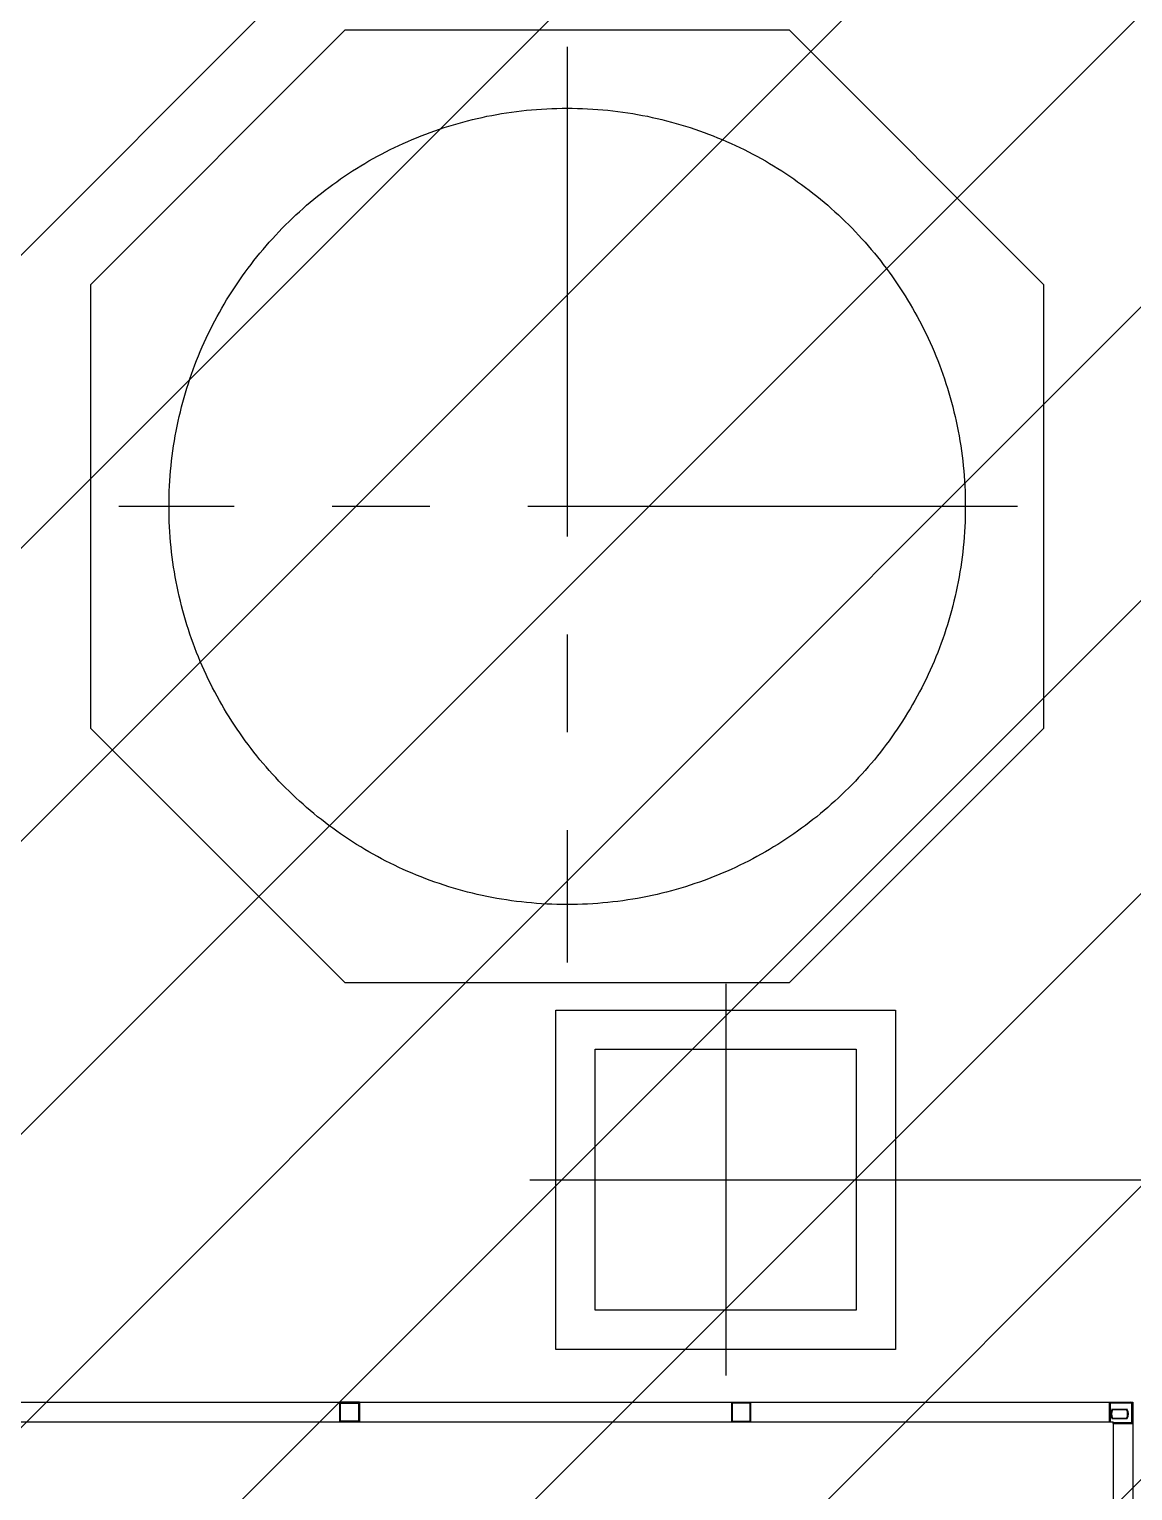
# Model space of a CAD drawing. Header units: millimetres. Extents: x -300 to 383236, y -195106 to -144646.
# Drawn here: x 142080 to 142587, y -150039 to -149367 of the extents above; entities that cross this region are included whole.
import ezdxf

# ---------------------------------------------------------------- set-up
doc = ezdxf.new("R2010")
doc.units = ezdxf.units.MM
doc.header["$LTSCALE"] = 60
doc.linetypes.add('CENTER', pattern=[2, 1.25, -0.25, 0.25, -0.25])
doc.linetypes.add('HID', pattern=[3, 2, -1])
doc.layers.add('C_CEN', color=1, linetype='CENTER')
doc.layers.add('C_CONC', color=4, linetype='Continuous')

# ---------------------------------------------------------------- blocks, each defined once
blk = doc.blocks.new('KEY PLAN_NEW')
at = {"color": 253}
for p, q in [((-1766.23, -1367.85), (-1766.23, -1427.85)), ((-1796.23, -1397.85), (-1740.23, -1397.85)), ((-1825.36, -1434.94, 46), (-1825.36, -1431.94, 46)), ((-1822.36, -1431.94, 46), (-1825.36, -1431.94, 46)), ((-1825.24, -1432.06, 46), (-1822.48, -1432.06, 46)), ((-1825.24, -1432.06, 46), (-1822.48, -1432.06, 46)), ((-1825.24, -1434.82, 46), (-1825.24, -1432.06, 46)), ((-1822.48, -1432.06, 46), (-1822.48, -1434.82, 46)), ((-1822.36, -1431.94, 46), (-1822.36, -1434.94, 46)), ((-1765.36, -1431.94, 46), (-1765.36, -1434.94, 46)), ((-1765.36, -1431.94, 46), (-1762.36, -1431.94, 46)), ((-1762.48, -1432.06, 46), (-1765.24, -1432.06, 46)), ((-1762.48, -1432.06, 46), (-1765.24, -1432.06, 46)), ((-1765.24, -1432.06, 46), (-1765.24, -1434.82, 46)), ((-1762.48, -1434.82, 46), (-1762.48, -1432.06, 46)), ((-1762.36, -1434.94, 46), (-1762.36, -1431.94, 46)), ((-1703.86, -1431.94, 46), (-1703.86, -1491.94, 46)), ((-1882.36, -1434.94, 46), (-1707.42, -1434.94, 46)), ((-1825.36, -1434.94, 46), (-1822.36, -1434.94, 46)), ((-1822.48, -1434.82, 46), (-1825.24, -1434.82, 46)), ((-1762.36, -1434.94, 46), (-1765.36, -1434.94, 46)), ((-1765.24, -1434.82, 46), (-1762.48, -1434.82, 46)), ((-1707.42, -1434.94, 46), (-1706.86, -1434.94, 46)), ((-1706.86, -1435.18, 46), (-1706.86, -1434.94, 46)), ((-1706.86, -1435.18), (-1706.86, -1488.7))]:
    blk.add_line(p, q, dxfattribs=at)
at = {"color": 253, "linetype": 'Continuous'}
for p, q in [((-1707.42, -1434.94, 46), (-1707.42, -1431.94, 46)), ((-1707.42, -1432.06, 46), (-1707.3, -1432.06, 46)), ((-1707.3, -1432.06, 46), (-1707.3, -1431.94, 46)), ((-1707.3, -1432.06, 46), (-1707.3, -1434.94, 46)), ((-1704.27, -1432.06, 46), (-1707.3, -1432.06, 46)), ((-1707.02, -1432.97, 46), (-1704.76, -1432.97, 46)), ((-1704.27, -1432.06, 46), (-1704.27, -1431.94, 46)), ((-1703.98, -1432.06, 46), (-1703.98, -1432.06, 46)), ((-1703.98, -1432.06, 46), (-1703.98, -1432.06, 46)), ((-1703.98, -1432.35, 46), (-1703.86, -1432.35, 46)), ((-1703.98, -1435.06, 46), (-1703.98, -1432.35, 46)), ((-1704.76, -1434.48, 46), (-1707.02, -1434.48, 46)), ((-1704.83, -1433.09, 46), (-1706.96, -1433.09, 46)), ((-1706.96, -1434.36, 46), (-1704.83, -1434.36, 46)), ((-1706.86, -1435.06, 46), (-1703.98, -1435.06, 46)), ((-1706.86, -1435.18, 46), (-1703.86, -1435.18, 46)), ((-1703.86, -1435.06, 46), (-1703.98, -1435.06, 46)), ((-1703.98, -1435.18, 46), (-1703.98, -1435.06, 46))]:
    blk.add_line(p, q, dxfattribs=at)
at = {"color": 253, "linetype": 'HID'}
blk.add_lwpolyline([(-1740.23, -1397.85), (-1600.43, -1397.85), (-1600.43, -1260.16), (-1463.86, -1260.16)], dxfattribs=at)
at = {"color": 253}
for points in [[(-1792.23, -1371.85), (-1740.23, -1371.85), (-1740.23, -1423.85), (-1792.23, -1423.85)], [(-1786.23, -1377.85), (-1746.23, -1377.85), (-1746.23, -1417.85), (-1786.23, -1417.85)]]:
    blk.add_lwpolyline(points, close=True, dxfattribs=at)
at = {"color": 253, "elevation": 46}
blk.add_lwpolyline([(-2003.86, -1431.94), (-1703.86, -1431.94)], dxfattribs=at)
at = {"color": 253, "linetype": 'Continuous'}
for centre, radius, start, end in [((-1707.3, -1432.06, 46), 0.12, 90, 180), ((-1705.89, -1433.72, 46), 1.36, 146.2792, 213.7208), ((-1705.89, -1433.72, 46), 1.36, 326.2792, 33.7208), ((-1704.27, -1432.35, 46), 0.41, 0, 90), ((-1704.27, -1432.35, 46), 0.29, 0, 90), ((-1705.89, -1433.72, 46), 1.24, 149.1964, 210.8036), ((-1705.89, -1433.72, 46), 1.24, 329.1964, 30.8036), ((-1703.98, -1435.06, 46), 0.12, 270, 0)]:
    blk.add_arc(centre, radius, start, end, dxfattribs=at)
for points, knots in [([(-1707.02, -1432.97, 46), (-1707.02, -1432.97, 46), (-1707.02, -1432.97, 46), (-1707.02, -1432.97, 46), (-1707.02, -1432.97, 46), (-1707.02, -1432.97, 46), (-1707.02, -1432.98, 46), (-1707.02, -1432.98, 46), (-1707.02, -1432.98, 46), (-1707.01, -1432.99, 46), (-1707.01, -1432.99, 46), (-1707.01, -1433, 46), (-1707, -1433, 46), (-1707, -1433.01, 46), (-1707, -1433.01, 46), (-1707, -1433.01, 46), (-1707, -1433.01, 46), (-1707, -1433.01, 46), (-1707, -1433.02, 46), (-1707, -1433.02, 46), (-1706.99, -1433.03, 46), (-1706.99, -1433.03, 46), (-1706.99, -1433.04, 46), (-1706.98, -1433.04, 46), (-1706.98, -1433.04, 46), (-1706.98, -1433.04, 46), (-1706.98, -1433.04, 46), (-1706.98, -1433.05, 46), (-1706.98, -1433.05, 46), (-1706.98, -1433.05, 46), (-1706.98, -1433.05, 46), (-1706.98, -1433.06, 46), (-1706.97, -1433.06, 46), (-1706.97, -1433.06, 46), (-1706.97, -1433.07, 46), (-1706.97, -1433.07, 46), (-1706.97, -1433.07, 46), (-1706.97, -1433.07, 46), (-1706.97, -1433.07, 46), (-1706.97, -1433.07, 46), (-1706.96, -1433.07, 46), (-1706.96, -1433.08, 46), (-1706.96, -1433.08, 46), (-1706.96, -1433.08, 46), (-1706.96, -1433.08, 46), (-1706.96, -1433.08, 46), (-1706.96, -1433.08, 46), (-1706.96, -1433.08, 46), (-1706.96, -1433.09, 46), (-1706.96, -1433.09, 46), (-1706.96, -1433.09, 46), (-1706.96, -1433.09, 46), (-1706.96, -1433.09, 46), (-1706.96, -1433.09, 46)], [0, 0, 0, 0, 0.00782, 0.00782, 0.015639, 0.031279, 0.031279, 0.062557, 0.062557, 0.125114, 0.125114, 0.187671, 0.187671, 0.21895, 0.21895, 0.234589, 0.234589, 0.250228, 0.250228, 0.312785, 0.312785, 0.375342, 0.375342, 0.437899, 0.437899, 0.453538, 0.453538, 0.469178, 0.469178, 0.500456, 0.500456, 0.563013, 0.563013, 0.62557, 0.62557, 0.641209, 0.641209, 0.656849, 0.656849, 0.688127, 0.688127, 0.750684, 0.750684, 0.813241, 0.813241, 0.828881, 0.828881, 0.84452, 0.84452, 0.875798, 0.875798, 0.938355, 1, 1, 1, 1]), ([(-1704.76, -1432.97, 46), (-1704.76, -1432.97, 46), (-1704.76, -1432.97, 46), (-1704.76, -1432.97, 46), (-1704.76, -1432.97, 46), (-1704.76, -1432.97, 46), (-1704.76, -1432.98, 46), (-1704.77, -1432.98, 46), (-1704.77, -1432.98, 46), (-1704.77, -1432.99, 46), (-1704.77, -1432.99, 46), (-1704.78, -1433, 46), (-1704.78, -1433, 46), (-1704.78, -1433.01, 46), (-1704.78, -1433.01, 46), (-1704.78, -1433.01, 46), (-1704.78, -1433.01, 46), (-1704.78, -1433.01, 46), (-1704.79, -1433.02, 46), (-1704.79, -1433.02, 46), (-1704.79, -1433.03, 46), (-1704.79, -1433.03, 46), (-1704.8, -1433.04, 46), (-1704.8, -1433.04, 46), (-1704.8, -1433.04, 46), (-1704.8, -1433.04, 46), (-1704.8, -1433.04, 46), (-1704.8, -1433.05, 46), (-1704.8, -1433.05, 46), (-1704.8, -1433.05, 46), (-1704.81, -1433.05, 46), (-1704.81, -1433.06, 46), (-1704.81, -1433.06, 46), (-1704.81, -1433.06, 46), (-1704.81, -1433.07, 46), (-1704.81, -1433.07, 46), (-1704.82, -1433.07, 46), (-1704.82, -1433.07, 46), (-1704.82, -1433.07, 46), (-1704.82, -1433.07, 46), (-1704.82, -1433.07, 46), (-1704.82, -1433.08, 46), (-1704.82, -1433.08, 46), (-1704.82, -1433.08, 46), (-1704.82, -1433.08, 46), (-1704.82, -1433.08, 46), (-1704.82, -1433.08, 46), (-1704.82, -1433.08, 46), (-1704.82, -1433.09, 46), (-1704.82, -1433.09, 46), (-1704.83, -1433.09, 46), (-1704.83, -1433.09, 46), (-1704.83, -1433.09, 46), (-1704.83, -1433.09, 46)], [0, 0, 0, 0, 0.00782, 0.00782, 0.015639, 0.031279, 0.031279, 0.062557, 0.062557, 0.125114, 0.125114, 0.187671, 0.187671, 0.21895, 0.21895, 0.234589, 0.234589, 0.250228, 0.250228, 0.312785, 0.312785, 0.375342, 0.375342, 0.437899, 0.437899, 0.453538, 0.453538, 0.469178, 0.469178, 0.500456, 0.500456, 0.563013, 0.563013, 0.62557, 0.62557, 0.641209, 0.641209, 0.656849, 0.656849, 0.688127, 0.688127, 0.750684, 0.750684, 0.813241, 0.813241, 0.828881, 0.828881, 0.84452, 0.84452, 0.875798, 0.875798, 0.938355, 1, 1, 1, 1]), ([(-1706.96, -1434.36, 46), (-1706.96, -1434.36, 46), (-1706.96, -1434.36, 46), (-1706.96, -1434.36, 46), (-1706.96, -1434.36, 46), (-1706.96, -1434.36, 46), (-1706.96, -1434.36, 46), (-1706.96, -1434.36, 46), (-1706.96, -1434.36, 46), (-1706.96, -1434.36, 46), (-1706.96, -1434.37, 46), (-1706.96, -1434.37, 46), (-1706.96, -1434.37, 46), (-1706.96, -1434.37, 46), (-1706.97, -1434.38, 46), (-1706.97, -1434.38, 46), (-1706.97, -1434.38, 46), (-1706.97, -1434.38, 46), (-1706.97, -1434.38, 46), (-1706.97, -1434.38, 46), (-1706.97, -1434.38, 46), (-1706.97, -1434.39, 46), (-1706.98, -1434.39, 46), (-1706.98, -1434.39, 46), (-1706.98, -1434.4, 46), (-1706.98, -1434.4, 46), (-1706.98, -1434.4, 46), (-1706.98, -1434.4, 46), (-1706.98, -1434.4, 46), (-1706.98, -1434.4, 46), (-1706.98, -1434.41, 46), (-1706.99, -1434.41, 46), (-1706.99, -1434.42, 46), (-1706.99, -1434.42, 46), (-1707, -1434.43, 46), (-1707, -1434.43, 46), (-1707, -1434.44, 46), (-1707, -1434.44, 46), (-1707, -1434.44, 46), (-1707, -1434.44, 46), (-1707, -1434.44, 46), (-1707, -1434.44, 46), (-1707.01, -1434.45, 46), (-1707.01, -1434.45, 46), (-1707.01, -1434.46, 46), (-1707.02, -1434.46, 46), (-1707.02, -1434.47, 46), (-1707.02, -1434.47, 46), (-1707.02, -1434.47, 46), (-1707.02, -1434.48, 46), (-1707.02, -1434.48, 46), (-1707.02, -1434.48, 46), (-1707.02, -1434.48, 46), (-1707.02, -1434.48, 46)], [0, 0, 0, 0, 0.06206, 0.12459, 0.12459, 0.155854, 0.155854, 0.171487, 0.171487, 0.187119, 0.187119, 0.249648, 0.249648, 0.312178, 0.312178, 0.343442, 0.343442, 0.359075, 0.359075, 0.374707, 0.374707, 0.437236, 0.437236, 0.499766, 0.499766, 0.53103, 0.53103, 0.546663, 0.546663, 0.562295, 0.562295, 0.624824, 0.624824, 0.687353, 0.687353, 0.749883, 0.749883, 0.765515, 0.765515, 0.781147, 0.781147, 0.812412, 0.812412, 0.874941, 0.874941, 0.937471, 0.937471, 0.968735, 0.968735, 0.984368, 0.992184, 0.992184, 1, 1, 1, 1]), ([(-1704.83, -1434.36, 46), (-1704.83, -1434.36, 46), (-1704.83, -1434.36, 46), (-1704.83, -1434.36, 46), (-1704.82, -1434.36, 46), (-1704.82, -1434.36, 46), (-1704.82, -1434.36, 46), (-1704.82, -1434.36, 46), (-1704.82, -1434.36, 46), (-1704.82, -1434.36, 46), (-1704.82, -1434.37, 46), (-1704.82, -1434.37, 46), (-1704.82, -1434.37, 46), (-1704.82, -1434.37, 46), (-1704.82, -1434.38, 46), (-1704.82, -1434.38, 46), (-1704.82, -1434.38, 46), (-1704.82, -1434.38, 46), (-1704.81, -1434.38, 46), (-1704.81, -1434.38, 46), (-1704.81, -1434.38, 46), (-1704.81, -1434.39, 46), (-1704.81, -1434.39, 46), (-1704.81, -1434.39, 46), (-1704.8, -1434.4, 46), (-1704.8, -1434.4, 46), (-1704.8, -1434.4, 46), (-1704.8, -1434.4, 46), (-1704.8, -1434.4, 46), (-1704.8, -1434.4, 46), (-1704.8, -1434.41, 46), (-1704.8, -1434.41, 46), (-1704.79, -1434.42, 46), (-1704.79, -1434.42, 46), (-1704.79, -1434.43, 46), (-1704.79, -1434.43, 46), (-1704.78, -1434.44, 46), (-1704.78, -1434.44, 46), (-1704.78, -1434.44, 46), (-1704.78, -1434.44, 46), (-1704.78, -1434.44, 46), (-1704.78, -1434.44, 46), (-1704.78, -1434.45, 46), (-1704.77, -1434.45, 46), (-1704.77, -1434.46, 46), (-1704.77, -1434.46, 46), (-1704.77, -1434.47, 46), (-1704.76, -1434.47, 46), (-1704.76, -1434.47, 46), (-1704.76, -1434.48, 46), (-1704.76, -1434.48, 46), (-1704.76, -1434.48, 46), (-1704.76, -1434.48, 46), (-1704.76, -1434.48, 46)], [0, 0, 0, 0, 0.06206, 0.12459, 0.12459, 0.155854, 0.155854, 0.171487, 0.171487, 0.187119, 0.187119, 0.249648, 0.249648, 0.312178, 0.312178, 0.343442, 0.343442, 0.359075, 0.359075, 0.374707, 0.374707, 0.437236, 0.437236, 0.499766, 0.499766, 0.53103, 0.53103, 0.546663, 0.546663, 0.562295, 0.562295, 0.624824, 0.624824, 0.687353, 0.687353, 0.749883, 0.749883, 0.765515, 0.765515, 0.781147, 0.781147, 0.812412, 0.812412, 0.874941, 0.874941, 0.937471, 0.937471, 0.968735, 0.968735, 0.984368, 0.992184, 0.992184, 1, 1, 1, 1])]:
    blk.add_open_spline(points, degree=3, knots=knots, dxfattribs=at)
at = {"layer": 'C_CEN', "color": 253, "linetype": 'CENTER'}
blk.add_line((-1790.52, -1224.29), (-1790.52, -1364.58), dxfattribs=at)
at = {"layer": 'C_CEN', "color": 253}
blk.add_line((-1721.54, -1294.69), (-1859.19, -1294.69), dxfattribs=at)
at = {"layer": 'C_CONC', "color": 253, "ltscale": 0.1}
blk.add_lwpolyline([(-1863.52, -1260.69), (-1824.52, -1221.69), (-1756.52, -1221.69), (-1717.52, -1260.69), (-1717.52, -1328.69), (-1756.52, -1367.69), (-1824.52, -1367.69), (-1863.52, -1328.69), (-1863.52, -1260.69)], dxfattribs=at)
at = {"layer": 'C_CONC', "color": 253, "linetype": 'HID', "ltscale": 10}
blk.add_circle((-1790.52, -1294.69), 61, dxfattribs=at)

msp = doc.modelspace()

# ---------------------------------------------------------------- hatches: boundary and pattern name
h = msp.add_hatch()
h.set_pattern_fill('ANSI31', color=3, scale=30)
h.set_pattern_definition([(45, (136027.52, -304771.26), (-67.35192, 67.35192), [])])
h.paths.add_polyline_path([(142793.76, -151163.33), (139292.25, -151163.33), (139292.25, -148265.62), (142793.76, -148265.62)])

# ---------------------------------------------------------------- block references
at = {"xscale": 3, "yscale": 3, "zscale": 3}
msp.add_blockref('KEY PLAN_NEW', (147698.87, -145702.13), dxfattribs=at)

doc.saveas('drawing.dxf')
